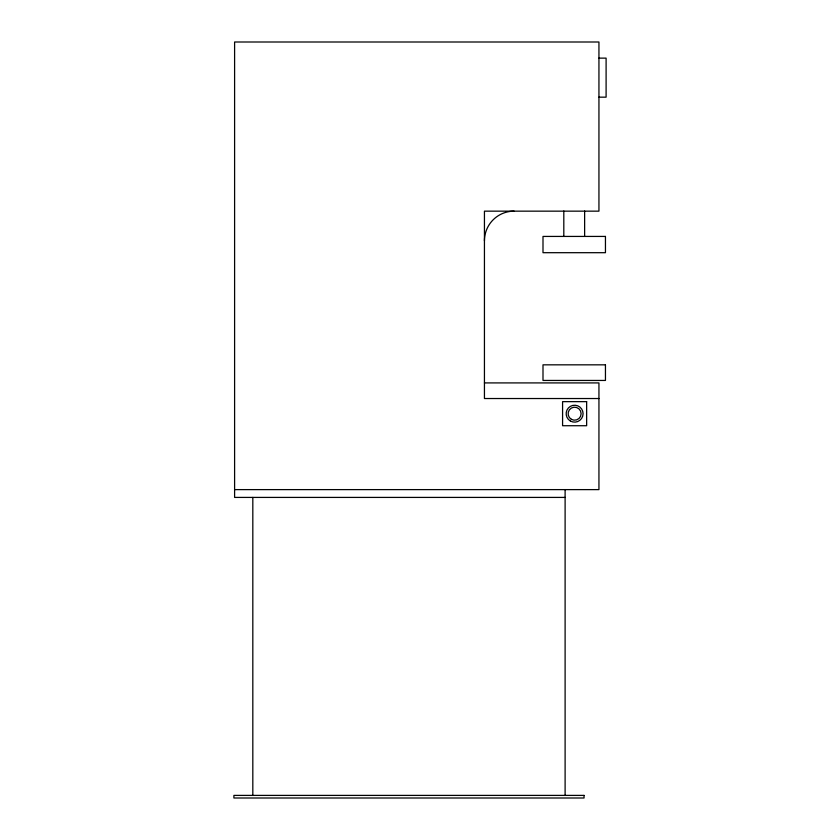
<?xml version="1.0" encoding="UTF-8"?>
<svg xmlns="http://www.w3.org/2000/svg" width="840" height="840" viewBox="0 0 840 840"><rect width="100%" height="100%" fill="white"/><g stroke="black" fill="none" stroke-linecap="round" stroke-linejoin="round"><path stroke-width="1.26" d="M598.941 58.128L606.102 58.128L606.102 97.167L598.941 97.167M484.439 382.914L598.941 382.914L598.941 489.615L234.602 489.615M598.941 398.528L484.439 398.528L484.439 211.155L598.941 211.155L598.941 42L234.602 42L234.602 497.417L565.11 497.417M584.63 211.019L584.63 236.428M565.11 489.615L565.11 795.396M563.808 211.019L563.808 236.428M252.819 497.417L252.819 795.396M484.439 240.797A29.642 29.642 0 0 1 514.08 211.155M605.451 236.428L542.997 236.428L542.997 252.693L605.451 252.693L605.451 236.428M605.451 364.833L542.997 364.833L542.997 380.447L605.451 380.447L605.451 364.833M586.646 401.646L562.579 401.646L562.579 425.723L586.646 425.723L586.646 401.646M584.042 795.396L233.898 795.396L233.898 798L584.042 798L584.042 795.396M570.381 421.008A8.463 8.463 0 0 0 583.075 413.679A8.463 8.463 0 0 0 570.381 406.361A8.463 8.463 0 0 0 570.381 421.008M571.357 419.318A6.51 6.51 0 0 0 581.123 413.679A6.51 6.51 0 0 0 571.357 408.051A6.51 6.51 0 0 0 571.357 419.318"/></g></svg>
